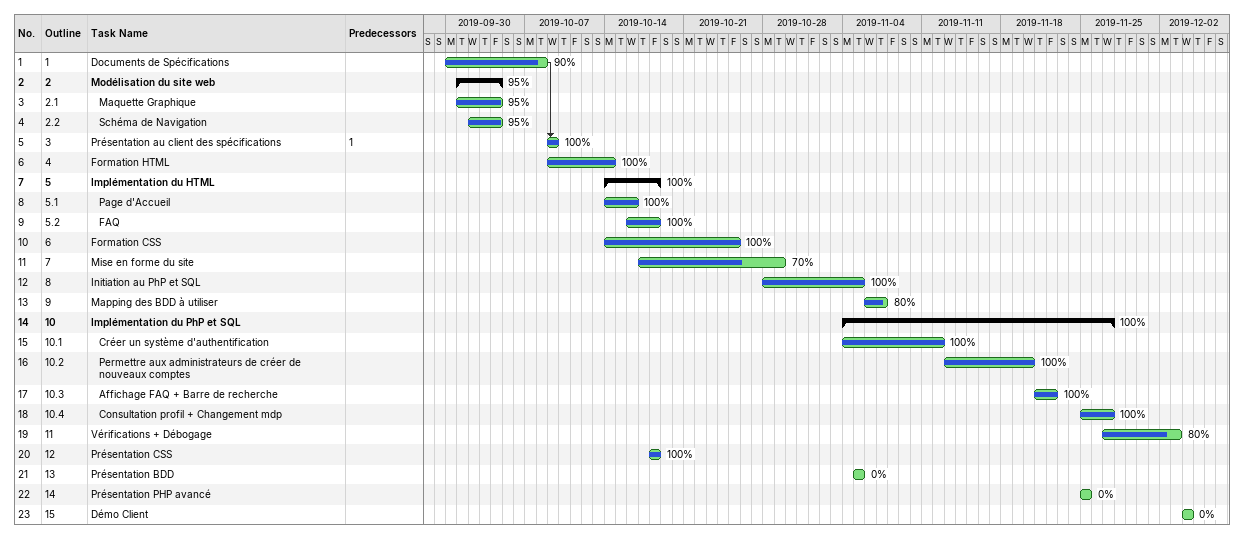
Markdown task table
| ID | WBS | Task | Start | Finish | Predecessors | % complete |
|---|---|---|---|---|---|---|
| 1 | 1 | Documents de Spécifications | 2019-09-30 | 2019-10-08 |  | 90 |
| 2 | 2 | **Modélisation du site web** | 2019-10-01 | 2019-10-04 |  | 95 |
| 3 | 2.1 | Maquette Graphique | 2019-10-01 | 2019-10-04 |  | 95 |
| 4 | 2.2 | Schéma de Navigation | 2019-10-02 | 2019-10-04 |  | 95 |
| 5 | 3 | Présentation au client des spécifications | 2019-10-09 | 2019-10-09 | 1 | 100 |
| 6 | 4 | Formation HTML | 2019-10-09 | 2019-10-14 |  | 100 |
| 7 | 5 | **Implémentation du HTML** | 2019-10-14 | 2019-10-18 |  | 100 |
| 8 | 5.1 | Page d'Accueil | 2019-10-14 | 2019-10-16 |  | 100 |
| 9 | 5.2 | FAQ | 2019-10-16 | 2019-10-18 |  | 100 |
| 10 | 6 | Formation CSS | 2019-10-14 | 2019-10-25 |  | 100 |
| 11 | 7 | Mise en forme du site | 2019-10-17 | 2019-10-29 |  | 70 |
| 12 | 8 | Initiation au PhP et SQL | 2019-10-28 | 2019-11-05 |  | 100 |
| 13 | 9 | Mapping des BDD à utiliser | 2019-11-06 | 2019-11-07 |  | 80 |
| 14 | 10 | **Implémentation du PhP et SQL** | 2019-11-04 | 2019-11-27 |  | 100 |
| 15 | 10.1 | Créer un système d'authentification | 2019-11-04 | 2019-11-12 |  | 100 |
| 16 | 10.2 | Permettre aux administrateurs de créer de nouveaux comptes | 2019-11-13 | 2019-11-20 |  | 100 |
| 17 | 10.3 | Affichage FAQ + Barre de recherche | 2019-11-21 | 2019-11-22 |  | 100 |
| 18 | 10.4 | Consultation profil + Changement mdp | 2019-11-25 | 2019-11-27 |  | 100 |
| 19 | 11 | Vérifications + Débogage | 2019-11-27 | 2019-12-03 |  | 80 |
| 20 | 12 | Présentation CSS | 2019-10-18 | 2019-10-18 |  | 100 |
| 21 | 13 | Présentation BDD | 2019-11-05 | 2019-11-05 |  | 0 |
| 22 | 14 | Présentation PHP avancé | 2019-11-25 | 2019-11-25 |  | 0 |
| 23 | 15 | Démo Client | 2019-12-04 | 2019-12-04 |  | 0 |
